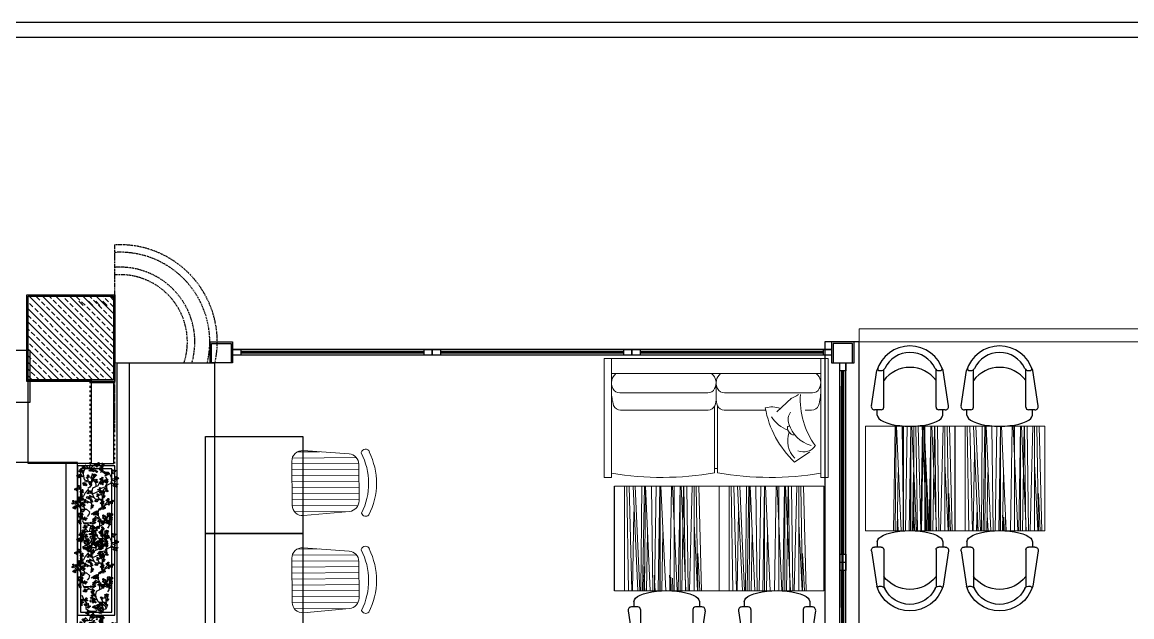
# Model space of a CAD drawing. Header units: millimetres. Extents: x 6517 to 10548, y -1828 to 1073.
# Drawn here: x 8269 to 9012, y 675 to 1073 of the extents above; entities that cross this region are included whole.
import ezdxf

# ---------------------------------------------------------------- set-up
doc = ezdxf.new("R2010")
doc.units = ezdxf.units.MM
doc.linetypes.add('ACAD_ISO03W100', pattern=[30, 12, -18])
doc.linetypes.add('BORDER', pattern=[1.75, 0.5, -0.25, 0.5, -0.25, 0, -0.25])
doc.layers.add('AHŞAP İNCE', color=7, linetype='Continuous', lineweight=9, true_color=0x433223)
for name, color, linetype in [('bougainvil', 7, 'Continuous'), ('Fitout_Tip_kesit$0$A_elev 5', 46, 'Continuous'), ('GOR020', 140, 'Continuous'), ('Kıtc-014 Elk Tes İşaretler', 1, 'Continuous'), ('Kıtc-025 Antet', 7, 'Continuous'), ('S-HOLE', 136, 'Continuous')]:
    doc.layers.add(name, color=color, linetype=linetype)
for name, color, linetype, lineweight in [('kolon', 211, 'Continuous', 35), ('TEFRIS', 9, 'Continuous', 0), ('TEFRIŞ', 34, 'Continuous', 20)]:
    doc.layers.add(name, color=color, linetype=linetype, lineweight=lineweight)

# ---------------------------------------------------------------- blocks, each defined once
blk = doc.blocks.new('Entity4274')
at = {"layer": 'kolon', "color": 251, "linetype": 'Continuous', "lineweight": -3}
blk.add_lwpolyline([(98.3465, 10.0026), (98.375, 10.0311)], dxfattribs=at)
blk = doc.blocks.new('Entity4275')
at = {"layer": 'kolon', "color": 251, "linetype": 'Continuous', "lineweight": -3}
blk.add_lwpolyline([(98.3465, 10.0514), (98.375, 10.0799)], dxfattribs=at)
blk = doc.blocks.new('Entity4276')
at = {"layer": 'kolon', "color": 251, "linetype": 'Continuous', "lineweight": -3}
blk.add_lwpolyline([(98.3465, 10.1001), (98.375, 10.1286)], dxfattribs=at)
blk = doc.blocks.new('Entity4277')
at = {"layer": 'kolon', "color": 251, "linetype": 'Continuous', "lineweight": -3}
blk.add_lwpolyline([(98.3465, 10.1651), (98.375, 10.1936)], dxfattribs=at)
blk = doc.blocks.new('Entity4287')
at = {"layer": 'kolon', "color": 251, "linetype": 'Continuous', "lineweight": -3}
blk.add_lwpolyline([(98.4001, 9.975), (98.4001, 9.9499)], dxfattribs=at)
blk = doc.blocks.new('begonvil')
at = {"layer": 'bougainvil', "color": 106}
blk.add_line((14904.5, 22014.6), (14905.3, 22030.4), dxfattribs=at)
at = {"layer": 'bougainvil', "color": 232}
for points in [[(14842.5, 22058.9), (14842.1, 22065.2)], [(14848.2, 22059.2), (14852.6, 22062.5)], [(14821.2, 22045.7), (14831.2, 22046.4)], [(14837.9, 22049.1), (14835.8, 22053.4)], [(14886.2, 22045.4), (14886.5, 22040.1)], [(14907.4, 22053), (14895.4, 22052.2)], [(14903.7, 22046.2), (14895.7, 22043.1)], [(14905.8, 22046.1), (14908.4, 22041.1)], [(14931.8, 22046.8), (14921.8, 22046.2)], [(14862.7, 22031), (14859, 22040)], [(14864, 22030), (14859.6, 22026.7)], [(14873.8, 22044.4), (14863.8, 22043.7)], [(14870.7, 22038.8), (14864.1, 22036.2)], [(14872.5, 22038.7), (14874.6, 22034.5)], [(14884.9, 22043.7), (14881.3, 22042.1)], [(14892, 22027.8), (14891.3, 22036.7)], [(14895.2, 22036.1), (14891.5, 22033.4)], [(14921, 22031.5), (14917.3, 22028.7)], [(14928.7, 22041.2), (14922.1, 22038.6)], [(14925, 22032.4), (14925.4, 22026)], [(14939.8, 22040.7), (14933.6, 22035.2)], [(14940.6, 22043.3), (14936.8, 22034)], [(14950.2, 22039.7), (14955.1, 22037.7)], [(14951.2, 22037.8), (14951, 22033.9)], [(14825.2, 22025.5), (14820.2, 22021.2)], [(14825.2, 22024.2), (14823.8, 22019.1)], [(14832.9, 22017.4), (14828.6, 22016)], [(14843.3, 22024.1), (14836.2, 22023.8)], [(14845, 22023.4), (14845.6, 22018.7)], [(14857.8, 22013.7), (14854.1, 22010.4)], [(14870.8, 22015.4), (14867, 22010.3)], [(14869, 22012.3), (14871.7, 22008.7)], [(14876.1, 22026.9), (14871.4, 22026.5)], [(14884.5, 22017.4), (14877.9, 22014.8)], [(14886.3, 22017.3), (14888.4, 22013.1)], [(14899.6, 22013.9), (14892.4, 22012.5)], [(14931.9, 22020.2), (14936.8, 22018.2)], [(14932.9, 22018.3), (14932.7, 22014.4)], [(14854, 22009.8), (14850.4, 22008.2)], [(14855.3, 22011.5), (14855.6, 22006.2)], [(14877.9, 22007.2), (14873.5, 22003.9)], [(14881.6, 22007.9), (14881.9, 22002.6)], [(14904.3, 22010), (14894.2, 22009.4)]]:
    blk.add_lwpolyline(points, dxfattribs=at)
at = {"layer": 'bougainvil', "color": 106}
for points in [[(14843, 22057.4), (14846.9, 22064.3)], [(14861.7, 22042.4), (14856.7, 22047.4), (14852.1, 22049.9), (14849, 22057.8), (14844.3, 22059.1), (14840.8, 22058.8), (14834.7, 22056.1), (14832.9, 22054.5), (14832.5, 22046.8), (14828.7, 22042.3), (14824.7, 22043.7), (14821.9, 22046.2)], [(14826.5, 22045.5), (14832.8, 22042.8)], [(14842.1, 22045.4), (14847.1, 22040.5), (14851.7, 22037.9), (14854.8, 22030.1), (14859.5, 22028.7), (14863, 22029.1), (14869.1, 22031.7), (14870.9, 22033.4), (14871.3, 22041), (14875.1, 22045.5), (14879.1, 22044.1), (14881.9, 22041.6)], [(14848.3, 22040.3), (14844.6, 22049.3)], [(14850.1, 22050.5), (14858.3, 22050.7)], [(14854.4, 22046), (14858, 22036.9)], [(14868.5, 22044.7), (14862.2, 22047.3)], [(14874.3, 22052.5), (14879.3, 22047.5), (14883.9, 22044.9), (14887, 22037.1), (14891.7, 22035.7), (14895.2, 22036.1), (14901.2, 22038.7), (14903.1, 22040.4), (14903.5, 22048), (14907.2, 22052.6), (14911.3, 22051.2), (14914.1, 22048.7)], [(14880.4, 22047.3), (14876.8, 22056.3)], [(14901.1, 22053.3), (14893.5, 22056.5)], [(14900.1, 22047.9), (14905.1, 22042.9), (14909.7, 22040.3), (14912.8, 22032.5), (14917.5, 22031.1), (14921, 22031.5), (14927, 22034.1), (14928.9, 22035.8), (14929.3, 22043.4), (14933.1, 22047.9), (14937.1, 22046.5), (14939.9, 22044)], [(14907.7, 22042.5), (14903.3, 22053.3)], [(14917.4, 22011.4), (14924.1, 22013.8), (14928.4, 22016.8), (14936.8, 22016.2), (14940, 22019.9), (14941.2, 22023.2), (14941.4, 22029.8), (14940.7, 22032.1), (14934, 22035.8), (14931.6, 22041.1), (14934.6, 22044.2), (14938, 22045.7)], [(14926.5, 22047.1), (14920.2, 22049.8)], [(14825.1, 22027.1), (14817.3, 22029.6)], [(14818.4, 22039.7), (14821.6, 22033.3), (14825.1, 22029.4), (14825.5, 22021), (14829.5, 22018.2), (14832.9, 22017.4), (14839.5, 22017.9), (14841.8, 22018.9), (14844.6, 22026), (14849.6, 22029), (14853, 22026.4), (14854.9, 22023.1)], [(14848.1, 22028.4), (14838.4, 22031)], [(14852.5, 22035.7), (14844.3, 22035.5)], [(14869.1, 22031.8), (14865.3, 22024.9)], [(14884.7, 22042.8), (14876.4, 22042.6)], [(14892.5, 22026), (14888.3, 22034.5)], [(14899.5, 22037.6), (14896.2, 22031.9)], [(14910.5, 22038.1), (14902.3, 22038)], [(14925.3, 22032.9), (14922.1, 22027.2)], [(14937, 22035.5), (14936.4, 22027)], [(14938, 22037.3), (14943.7, 22037.5)], [(14837.4, 22017.4), (14832.5, 22013)], [(14837.5, 22016.1), (14836.1, 22010.9)], [(14855.9, 22024.1), (14861, 22019.1), (14865.6, 22016.5), (14868.7, 22008.7), (14873.4, 22007.3), (14876.9, 22007.7), (14882.9, 22010.3), (14884.7, 22012), (14885.1, 22019.6), (14888.9, 22024.1), (14893, 22022.8), (14895.8, 22020.3)], [(14856.1, 22015), (14859.5, 22013.6), (14864.2, 22013.4), (14872.1, 22017.1), (14872.8, 22020.6), (14876.1, 22026.3), (14877.3, 22027.4)], [(14866.4, 22014.3), (14858.1, 22014.2)], [(14880.1, 22005.1), (14875.8, 22015.9)], [(14877.3, 22027.4), (14885.5, 22025.8)], [(14896.2, 22016.4), (14901.9, 22013.2), (14905.5, 22014.8), (14906.3, 22019.4), (14908.9, 22024), (14910.8, 22026.9), (14914.4, 22028.4), (14918.5, 22027), (14921.4, 22026.3)], [(14909, 22021.8), (14910.5, 22015.8)], [(14931.8, 22016.9), (14923.6, 22016.7)], [(14881.2, 22009.2), (14877.9, 22003.4)], [(14932.8, 22010.9), (14923, 22011.4)]]:
    blk.add_lwpolyline(points, dxfattribs=at)
at = {"layer": 'bougainvil', "color": 222}
for points in [[(14838.8, 22049.7), (14846.7, 22052.8)], [(14829, 22032.7), (14825.1, 22032.4)], [(14830.8, 22033.9), (14829.3, 22028.7)], [(14843.2, 22030.3), (14838.1, 22034.9)], [(14867.8, 22029.3), (14868.1, 22024)], [(14899.9, 22036.4), (14900.3, 22031.1)], [(14930.5, 22041.1), (14932.6, 22036.9)], [(14941.2, 22023.2), (14942.1, 22018.7)], [(14944.2, 22027.5), (14948.7, 22021.1)], [(14945.7, 22027.4), (14951.7, 22025)]]:
    blk.add_lwpolyline(points, dxfattribs=at)
at = {"layer": 'bougainvil', "color": 7}
blk.add_lwpolyline([(14899, 22010.3), (14892.7, 22013)], dxfattribs=at)
at = {"layer": 'bougainvil', "color": 232}
for centre, radius in [((14830.3, 22060.9), 0.986), ((14831.3, 22064.7), 0.986), ((14833.8, 22061.9), 1.36), ((14840.6, 22064.7), 0.986), ((14843.8, 22064.7), 0.986), ((14851.2, 22063.6), 1.36), ((14819.9, 22046.3), 0.997), ((14821.6, 22047.8), 0.636), ((14822.6, 22047), 1.07), ((14825.9, 22045), 1.01), ((14832.4, 22048.6), 1.03), ((14833.3, 22051.1), 0.899), ((14834.2, 22049.3), 0.623), ((14836.3, 22051.1), 0.986), ((14847.8, 22044.2), 1.51), ((14850.2, 22045.3), 0.394), ((14856.6, 22049.2), 0.822), ((14859.5, 22050), 1.14), ((14860.2, 22051.4), 0.986), ((14860.1, 22045), 0.748), ((14860.5, 22046.7), 0.882), ((14862.6, 22043.6), 1.51), ((14867.2, 22046.8), 0.636), ((14869.1, 22045.2), 1.01), ((14871.9, 22052.4), 0.986), ((14873.6, 22050.1), 0.986), ((14875, 22059.1), 1.28), ((14874.7, 22052), 0.986), ((14875.9, 22055.8), 0.748), ((14876.9, 22053.6), 1.08), ((14878, 22056.6), 1.23), ((14879.8, 22052.7), 0.898), ((14884.3, 22046), 1.14), ((14893.9, 22052), 1.81), ((14894.1, 22053.8), 1.08), ((14894.6, 22056.2), 1.27), ((14894.2, 22050.2), 0.568), ((14895.6, 22043.9), 1), ((14896.5, 22054.7), 1.4), ((14896.7, 22050.4), 0.748), ((14897, 22045.9), 1.08), ((14899, 22048.4), 0.986), ((14899.5, 22055.8), 0.763), ((14900.7, 22046.1), 0.986), ((14901.8, 22053.9), 1.21), ((14902.1, 22055.2), 1.28), ((14901.8, 22048.1), 0.986), ((14903, 22051.8), 0.748), ((14904.1, 22049.7), 1.08), ((14906.9, 22048.8), 0.898), ((14906.9, 22050.5), 0.763), ((14908.9, 22052.3), 1.2), ((14918.5, 22049.2), 0.882), ((14918.2, 22044.9), 0.394), ((14919.8, 22048.1), 0.974), ((14920.6, 22046.1), 1.51), ((14922.9, 22044.7), 0.623), ((14925.2, 22049.2), 0.636), ((14927.1, 22047.6), 1.01), ((14930.4, 22045.6), 1.07), ((14931.3, 22044.8), 0.636), ((14933.1, 22046.3), 0.997), ((14818.8, 22040.9), 1.03), ((14825.8, 22034), 0.822), ((14826.7, 22041.8), 0.882), ((14827.1, 22043.5), 0.748), ((14834.2, 22030.9), 0.473), ((14839.4, 22028.8), 0.748), ((14843.1, 22036.2), 1.14), ((14842.6, 22032.8), 0.636), ((14843.9, 22030.6), 1.01), ((14845.2, 22033.9), 0.822), ((14846.4, 22028), 1.28), ((14846, 22037.1), 0.822), ((14848.6, 22042.2), 0.974), ((14849, 22027.5), 1.2), ((14855.1, 22040.7), 0.748), ((14857.4, 22040), 0.899), ((14859.3, 22027.8), 0.986), ((14859.3, 22041.3), 0.822), ((14860.2, 22042.9), 0.822), ((14860.3, 22042.5), 0.394), ((14861.6, 22041), 0.822), ((14864, 22036.8), 0.836), ((14864.9, 22042.3), 0.623), ((14865.2, 22038.5), 0.899), ((14866.9, 22036.2), 0.514), ((14872.4, 22027.7), 0.822), ((14873.7, 22033.9), 1.01), ((14874.3, 22035.9), 0.705), ((14877.3, 22041), 0.822), ((14884.8, 22041), 0.822), ((14886.2, 22039), 1.14), ((14889.2, 22035.8), 0.822), ((14890.4, 22033.4), 0.822), ((14891.3, 22034.2), 0.822), ((14892.7, 22032.4), 1.14), ((14892.4, 22035.9), 0.822), ((14893.6, 22033.5), 0.822), ((14899.1, 22043.1), 0.617), ((14901.1, 22038.7), 1.14), ((14903.2, 22036.4), 0.822), ((14904, 22039.5), 0.822), ((14905.8, 22041), 1.01), ((14908, 22042.8), 0.846), ((14917.1, 22029.6), 0.822), ((14917.9, 22028.8), 1.36), ((14932.7, 22033.9), 0.748), ((14933.4, 22033), 1.06), ((14934.4, 22029.3), 1.08), ((14935.2, 22033.9), 1.17), ((14937.8, 22033.7), 1.81), ((14937.9, 22030), 0.617), ((14939.5, 22041.6), 1.21), ((14940.5, 22035.5), 0.748), ((14942.1, 22039.6), 1.21), ((14942, 22037.8), 0.846), ((14943.8, 22036.2), 1.21), ((14944.2, 22038), 1.06), ((14948.8, 22038.3), 1.14), ((14949.5, 22034.8), 0.822), ((14953.5, 22036.6), 0.822), ((14956, 22037), 1.14), ((14822.6, 22020), 0.822), ((14823.2, 22017.6), 1.14), ((14825.1, 22019.2), 0.822), ((14826.8, 22014.2), 0.822), ((14828.6, 22016.9), 0.822), ((14829.3, 22014.7), 1.14), ((14836.1, 22024.6), 1), ((14838, 22025.6), 0.899), ((14839.2, 22022.7), 0.617), ((14847.1, 22017.6), 1.21), ((14846.8, 22025.7), 0.636), ((14847.9, 22020), 0.846), ((14849, 22018), 1.06), ((14849.6, 22020.6), 1.21), ((14853.5, 22012.1), 1.14), ((14856.9, 22014.9), 1.14), ((14858.3, 22024), 0.986), ((14859.9, 22015.7), 0.822), ((14861, 22025.6), 1.36), ((14861.6, 22022.9), 0.986), ((14863.5, 22012.5), 0.822), ((14870.9, 22013.8), 0.986), ((14871.6, 22017.9), 1.14), ((14874.5, 22017.8), 1.28), ((14876.5, 22012.3), 1.08), ((14879.3, 22011.4), 0.898), ((14880.8, 22014.8), 0.514), ((14887.5, 22012.6), 1.01), ((14888.1, 22014.5), 0.705), ((14890.9, 22012.4), 0.882), ((14892.4, 22013.5), 0.822), ((14897.2, 22011.8), 0.822), ((14898.1, 22011.2), 1.21), ((14898, 22016.6), 0.822), ((14898.6, 22018.8), 0.822), ((14899.1, 22016.3), 1.36), ((14900.4, 22017.4), 0.822), ((14909.1, 22016.3), 0.986), ((14911.3, 22018.2), 0.822), ((14911.5, 22014.6), 0.986), ((14912.3, 22017.3), 0.986), ((14913.2, 22025.7), 0.822), ((14915.2, 22027.2), 0.986), ((14918.5, 22026.1), 0.986), ((14922.4, 22017.4), 1.14), ((14924.2, 22012.5), 1.03), ((14927.7, 22012.5), 0.748), ((14930.5, 22018.8), 1.14), ((14931.2, 22015.2), 0.822), ((14934.2, 22021.9), 0.822), ((14935.6, 22019.9), 1.14), ((14935.6, 22027.1), 1), ((14850.5, 22010), 0.822), ((14853.9, 22007.1), 0.822), ((14855.3, 22005.1), 1.14), ((14856.6, 22007.2), 0.822), ((14867.3, 22009.8), 0.822), ((14869.1, 22009.4), 1.36), ((14871.5, 22011.1), 0.986), ((14873.1, 22008.8), 0.986), ((14874.2, 22010.7), 0.986), ((14890.6, 22010.7), 0.748), ((14890.7, 22008.2), 0.394), ((14895.3, 22007.9), 0.623), ((14902, 22008.7), 1.28), ((14903.1, 22007.8), 0.763), ((14905.2, 22009.6), 1.2), ((14926, 22010.7), 0.899)]:
    blk.add_circle(centre, radius, dxfattribs=at)
at = {"layer": 'bougainvil', "color": 222}
for centre, radius in [((14842.2, 22067.2), 1.36), ((14850.6, 22066.3), 0.986), ((14852.9, 22061.4), 0.986), ((14853.9, 22065.2), 0.986), ((14840.4, 22045.1), 0.986), ((14843.1, 22044.8), 0.986), ((14843.4, 22051.8), 1.28), ((14843.3, 22052), 0.74), ((14844.3, 22048.5), 0.748), ((14845.4, 22046.4), 1.08), ((14845.4, 22050), 1.08), ((14845.8, 22045.5), 0.748), ((14846.4, 22049.3), 1.23), ((14847.6, 22051.1), 1.2), ((14847.5, 22045.5), 0.748), ((14875.1, 22043.9), 0.997), ((14878.2, 22044.1), 0.822), ((14918.1, 22047.4), 0.748), ((14820.5, 22038.1), 1.07), ((14820.7, 22041), 0.623), ((14823.6, 22038), 0.748), ((14828.1, 22030.2), 0.822), ((14828.7, 22027.8), 1.14), ((14829.2, 22035), 1.14), ((14830.9, 22037.3), 1.07), ((14835.1, 22033.8), 0.898), ((14836.1, 22035.6), 1.06), ((14837.3, 22031.3), 1.81), ((14837.2, 22033.9), 1.17), ((14842, 22042.8), 0.986), ((14872.4, 22043.1), 1.07), ((14873.4, 22042.3), 0.636), ((14874.5, 22028.2), 0.822), ((14875.3, 22043.3), 1.14), ((14880.3, 22029), 1.14), ((14881.4, 22043.9), 0.822), ((14882.7, 22027.9), 0.822), ((14890.4, 22031.1), 0.822), ((14893, 22030.1), 1.14), ((14893.2, 22030.2), 0.822), ((14898.8, 22031.5), 0.822), ((14900.2, 22029.4), 1.14), ((14901.5, 22031.5), 0.822), ((14901.8, 22031.2), 0.822), ((14903, 22028.8), 0.822), ((14905, 22031.3), 0.822), ((14906.2, 22028.9), 0.822), ((14911.6, 22028.8), 1.14), ((14921.9, 22039.2), 0.836), ((14923.2, 22040.9), 0.899), ((14924.4, 22027.6), 1.18), ((14924, 22040.6), 0.617), ((14925.8, 22028.4), 1.08), ((14928.2, 22027.6), 1.18), ((14928.7, 22030.6), 0.986), ((14931.8, 22037.3), 1.28), ((14932.1, 22037.9), 1.21), ((14933.2, 22039.5), 1.28), ((14933, 22040.4), 0.997), ((14932.8, 22040.3), 0.846), ((14934.5, 22040.2), 0.763), ((14936.8, 22040.4), 0.763), ((14829.1, 22012.4), 0.822), ((14834.7, 22012.3), 0.986), ((14867.9, 22022.1), 1.36), ((14867.9, 22024.6), 1.18), ((14869.4, 22024.6), 0.986), ((14870.7, 22026.6), 0.986), ((14875.4, 22021.5), 0.822), ((14875.4, 22014.5), 0.748), ((14877.5, 22015.3), 1.23), ((14879, 22016.6), 1), ((14879, 22017.1), 0.899), ((14905.6, 22025.5), 1.14), ((14909.2, 22027.1), 0.822), ((14921.7, 22024.8), 0.986), ((14922.8, 22026.8), 0.986), ((14926.4, 22024.6), 1.63), ((14929.1, 22027), 0.568), ((14941.2, 22018.8), 0.822), ((14943.5, 22019.3), 1.14), ((14943.7, 22016.7), 0.822), ((14945.7, 22018.8), 0.822), ((14948, 22026.9), 0.822), ((14949.4, 22024.8), 1.14), ((14950.4, 22023.7), 0.986), ((14835.5, 22009.4), 1.36), ((14837.7, 22011.2), 0.986), ((14872.2, 22001.2), 0.986), ((14873.2, 22005), 0.986), ((14874.9, 22002.8), 1.36), ((14875.5, 22000.1), 0.986), ((14880.5, 22003.1), 0.822), ((14881.9, 22001), 1.14), ((14883.1, 22003.1), 0.822)]:
    blk.add_circle(centre, radius, dxfattribs=at)
at = {"layer": 'bougainvil', "color": 7}
for centre, radius in [((14833.5, 22051.5), 0.986), ((14834.6, 22053.5), 0.986), ((14834.7, 22050.9), 0.846), ((14835.4, 22053.3), 1.21), ((14861.8, 22045.7), 0.974), ((14905.1, 22052.6), 1.23), ((14905.7, 22051.4), 1.28), ((14827.8, 22043.4), 0.636), ((14859, 22012.6), 0.822), ((14860.1, 22012.7), 0.822), ((14892.2, 22011.3), 0.974), ((14893.9, 22011.7), 0.822), ((14897.7, 22012.4), 0.636), ((14872.3, 22008.8), 0.986), ((14893, 22009.3), 1.51)]:
    blk.add_circle(centre, radius, dxfattribs=at)
at = {"layer": 'bougainvil', "color": 106}
for centre in [(14924.5, 22015.1), (14925.3, 22018.3)]:
    blk.add_circle(centre, 0.822, dxfattribs=at)
blk = doc.blocks.new('*X25')
at = {"color": 0}
for p, q in [((-24, -24.4), (-24, 18.42)), ((-20, -24.73), (-20, 20.05)), ((-16, -24.73), (-16, 20.06)), ((-12, -24.73), (-12, 20.06)), ((-8, -24.73), (-8, 20.06)), ((-4, -24.73), (-4, 20.06)), ((0, -24.73), (0, 20.06)), ((4, -24.73), (4, 20.06)), ((8, -24.72), (8, 19.4)), ((12, -23.17), (12, 13.54)), ((-28, -21.14), (-28, -6.05))]:
    blk.add_line(p, q, dxfattribs=at)
blk = doc.blocks.new('S2')
at = {"layer": 'TEFRIŞ'}
for p, q in [((-12.35, 44.79), (12.16, 44.79)), ((-19.33, 38.34), (-21.72, 7.54)), ((21.71, 7.58), (19.14, 38.38)), ((-14.74, 0), (14.74, 0))]:
    blk.add_line(p, q, dxfattribs=at)
for centre, radius, start, end in [((-19.44, 49.33), 3.04, 113.11379, 252.94688), ((0.09, 10.21), 46.39, 62.35668, 116.53896), ((0.19, 7.04), 44.27, 62.82318, 117.17682), ((-12.35, 37.79), 7, 90, 175.55703), ((12.16, 37.79), 7, 4.78321, 90), ((19.52, 49.24), 2.95, 287.59792, 44.6483), ((-14.74, 7), 7, 175.55703, 270), ((14.74, 7), 7, 270, 4.78321)]:
    blk.add_arc(centre, radius, start, end, dxfattribs=at)
blk.add_blockref('*X25', (7.15, 24.73), dxfattribs=at)
blk = doc.blocks.new('dh')
at = {"color": 251}
for p, q in [((687468.08, -112978.01), (687468.08, -112981.58)), ((687511.83, -112978.01), (687511.83, -112981.58)), ((687541.91, -112978.01), (687541.91, -112981.58)), ((687585.66, -112978.01), (687585.66, -112981.58)), ((687464.12, -112984.17), (687467.85, -113007.83)), ((687470.71, -112981.58), (687466.33, -112981.58)), ((687472.46, -112983.33), (687472.46, -113008.49)), ((687507.46, -112983.33), (687507.46, -113008.49)), ((687513.58, -112981.58), (687509.21, -112981.58)), ((687515.8, -112984.17), (687512.07, -113007.83)), ((687537.95, -112984.17), (687541.68, -113007.83)), ((687544.54, -112981.58), (687540.16, -112981.58)), ((687546.29, -112983.33), (687546.29, -113008.49)), ((687581.29, -112983.33), (687581.29, -113008.49)), ((687587.41, -112981.58), (687583.04, -112981.58)), ((687469.6, -113007.83), (687470.71, -113007.83)), ((687509.21, -113007.83), (687510.32, -113007.83)), ((687543.43, -113007.83), (687544.54, -113007.83)), ((687583.04, -113007.83), (687584.15, -113007.83))]:
    blk.add_line(p, q, dxfattribs=at)
blk.add_line((687589.63, -112984.17), (687585.9, -113007.83))
for points in [[(687468.08, -112978.01), (687468.35, -112976.86), (687469.15, -112975.73), (687470.47, -112974.66), (687472.26, -112973.68), (687474.49, -112972.8), (687477.1, -112972.05), (687480.03, -112971.44), (687483.2, -112971), (687486.54, -112970.73), (687489.96, -112970.64), (687493.38, -112970.73), (687496.72, -112971), (687499.89, -112971.44), (687502.82, -112972.05), (687505.43, -112972.8), (687507.66, -112973.68), (687509.45, -112974.66), (687510.76, -112975.73), (687511.56, -112976.86), (687511.83, -112978.01)], [(687541.91, -112978.01), (687542.18, -112976.86), (687542.98, -112975.73), (687544.3, -112974.66), (687546.09, -112973.68), (687548.32, -112972.8), (687550.93, -112972.05), (687553.86, -112971.44), (687557.03, -112971), (687560.37, -112970.73), (687563.79, -112970.64), (687567.21, -112970.73), (687570.55, -112971), (687573.72, -112971.44), (687576.65, -112972.05), (687579.26, -112972.8), (687581.49, -112973.68), (687583.28, -112974.66), (687584.59, -112975.73), (687585.39, -112976.86), (687585.66, -112978.01)]]:
    blk.add_lwpolyline(points, dxfattribs=at)
for centre, radius, start, end in [((687466.33, -112983.82), 2.24, 90, 188.95887), ((687470.71, -112983.33), 1.75, 0, 90), ((687509.21, -112983.33), 1.75, 90, 180), ((687513.58, -112983.82), 2.24, 351.04113, 90), ((687540.16, -112983.82), 2.24, 90, 188.95887), ((687544.54, -112983.33), 1.75, 0, 90), ((687583.04, -112983.33), 1.75, 90, 180), ((687489.96, -113001.26), 23.07, 196.53027, 343.46973), ((687469.6, -113009.08), 1.25, 90, 201.00184), ((687470.71, -113010.48), 2.65, 25.57811, 90), ((687489.96, -112988.14), 21.88, 216.8699, 323.1301), ((687509.21, -113010.48), 2.65, 90, 154.42189), ((687510.32, -113009.08), 1.25, 338.99816, 90), ((687563.79, -113001.26), 23.07, 196.53027, 343.46973), ((687543.43, -113009.08), 1.25, 90, 201.00184), ((687544.54, -113010.48), 2.65, 25.57811, 90), ((687563.79, -112988.14), 21.88, 216.8699, 323.1301), ((687583.04, -113010.48), 2.65, 90, 154.42189), ((687584.15, -113009.08), 1.25, 338.99816, 90), ((687489.96, -113001.26), 18.69, 205.57811, 334.42189), ((687563.79, -113001.26), 18.69, 205.57811, 334.42189)]:
    blk.add_arc(centre, radius, start, end, dxfattribs=at)
blk.add_arc((687587.41, -112983.82), 2.24, 351.04113, 90)
at = {"layer": 'AHŞAP İNCE'}
for p, q in [((687461.83, -112970.68), (687461.83, -112900.68)), ((687464.32, -112970.68), (687463.19, -112900.68)), ((687466.66, -112970.68), (687464.88, -112900.68)), ((687470.6, -112970.68), (687467.43, -112900.68)), ((687472.1, -112970.68), (687468.93, -112900.68)), ((687472.68, -112970.68), (687473.28, -112900.68)), ((687473.86, -112970.68), (687475.03, -112900.68)), ((687475.09, -112970.68), (687475.69, -112900.68)), ((687479, -112970.68), (687475.83, -112900.68)), ((687480.6, -112970.68), (687479.7, -112900.68)), ((687481.82, -112970.68), (687482.94, -112900.68)), ((687484.29, -112970.68), (687485.42, -112900.68)), ((687485.49, -112970.68), (687485.49, -112900.68)), ((687489.28, -112970.68), (687486.11, -112900.68)), ((687492.09, -112970.68), (687493.22, -112900.68)), ((687497.08, -112970.68), (687493.91, -112900.68)), ((687494.89, -112970.68), (687494.89, -112900.68)), ((687497.74, -112970.68), (687498.87, -112900.68)), ((687498.94, -112970.68), (687498.94, -112900.68)), ((687502.73, -112970.68), (687499.56, -112900.68)), ((687500.15, -112970.68), (687501.28, -112900.68)), ((687502.44, -112970.68), (687501.54, -112900.68)), ((687504.32, -112970.68), (687503.42, -112900.68)), ((687505.26, -112970.68), (687507.05, -112900.68)), ((687508.33, -112970.68), (687508.33, -112900.68)), ((687510.83, -112970.68), (687509.69, -112900.68)), ((687513.17, -112970.68), (687511.39, -112900.68)), ((687531.83, -112970.68), (687531.83, -112900.68)), ((687534.32, -112970.68), (687533.19, -112900.68)), ((687536.66, -112970.68), (687534.88, -112900.68)), ((687540.6, -112970.68), (687537.43, -112900.68)), ((687542.1, -112970.68), (687538.93, -112900.68)), ((687542.68, -112970.68), (687543.28, -112900.68)), ((687543.86, -112970.68), (687545.03, -112900.68)), ((687545.09, -112970.68), (687545.69, -112900.68)), ((687549, -112970.68), (687545.83, -112900.68)), ((687550.6, -112970.68), (687549.7, -112900.68)), ((687551.82, -112970.68), (687552.94, -112900.68)), ((687554.29, -112970.68), (687555.42, -112900.68)), ((687555.49, -112970.68), (687555.49, -112900.68)), ((687559.28, -112970.68), (687556.11, -112900.68)), ((687562.09, -112970.68), (687563.22, -112900.68)), ((687567.08, -112970.68), (687563.91, -112900.68)), ((687564.89, -112970.68), (687564.89, -112900.68)), ((687567.74, -112970.68), (687568.87, -112900.68)), ((687568.94, -112970.68), (687568.94, -112900.68)), ((687572.73, -112970.68), (687569.56, -112900.68)), ((687570.15, -112970.68), (687571.28, -112900.68)), ((687572.44, -112970.68), (687571.54, -112900.68)), ((687574.32, -112970.68), (687573.42, -112900.68)), ((687575.26, -112970.68), (687577.05, -112900.68)), ((687578.33, -112970.68), (687578.33, -112900.68)), ((687580.83, -112970.68), (687579.69, -112900.68)), ((687583.17, -112970.68), (687581.39, -112900.68)), ((687467.12, -112970.68), (687468.03, -112918.01)), ((687485.31, -112970.68), (687485.31, -112915.31)), ((687537.12, -112970.68), (687538.03, -112918.01)), ((687555.31, -112970.68), (687555.31, -112915.31)), ((687510.53, -112970.68), (687508.33, -112925.74)), ((687580.53, -112970.68), (687578.33, -112925.74)), ((687476.43, -112970.68), (687477.1, -112931.71)), ((687486.7, -112970.68), (687487.38, -112931.71)), ((687546.43, -112970.68), (687547.1, -112931.71)), ((687556.7, -112970.68), (687557.38, -112931.71)), ((687512.1, -112970.68), (687510.89, -112945.81)), ((687582.1, -112970.68), (687580.89, -112945.81)), ((687474.57, -112970.68), (687474.85, -112954.48)), ((687475.26, -112970.68), (687474.75, -112960.21)), ((687482.17, -112970.68), (687481.66, -112960.21)), ((687492.44, -112970.68), (687491.93, -112960.21)), ((687493, -112970.68), (687492.75, -112961.69)), ((687494.04, -112970.68), (687493.92, -112962.41))]:
    blk.add_line(p, q, dxfattribs=at)
at = {"layer": 'S-HOLE', "color": 45}
blk.add_line((687455.06, -112970.68), (687455.06, -112900.68), dxfattribs=at)
at = {"layer": 'TEFRIS', "color": 251}
for p, q in [((687598.04, -112815.37), (687448.04, -112815.37)), ((687448.04, -112815.37), (687448.04, -112894.87)), ((687453.04, -112815.37), (687453.04, -112825.37)), ((687593.04, -112815.37), (687593.04, -112825.37)), ((687598.04, -112815.37), (687598.04, -112894.87)), ((687593.04, -112825.37), (687453.04, -112825.37)), ((687453.04, -112825.37), (687453.04, -112894.87)), ((687593.04, -112825.37), (687593.04, -112876.5)), ((687523.04, -112841.71), (687523.04, -112831.1)), ((687458.54, -112838.35), (687517.53, -112838.35)), ((687587.53, -112838.35), (687528.54, -112838.35)), ((687563.73, -112851.06), (687573.56, -112841.76)), ((687459.15, -112849.87), (687517.65, -112849.87)), ((687522.04, -112847.28), (687522.04, -112891.87)), ((687524.04, -112847.28), (687524.04, -112891.87)), ((687556.22, -112849.87), (687528.42, -112849.87)), ((687586.93, -112849.87), (687582.69, -112849.87)), ((687575.54, -112884.67), (687585.69, -112877.86)), ((687593.04, -112876.5), (687593.04, -112894.87)), ((687522.04, -112888.87), (687524.04, -112888.87)), ((687453.04, -112894.87), (687448.04, -112894.87)), ((687593.04, -112894.87), (687598.04, -112894.87))]:
    blk.add_line(p, q, dxfattribs=at)
for points in [[(687571.86, -112864.54, -0.050626), (687571.12, -112863.35, -0.064466), (687570.76, -112862.3, -0.103979), (687570.77, -112861.27, -0.175914), (687571.1, -112860.75, -0.175914), (687571.69, -112860.56, -0.068381), (687572.36, -112860.68, -0.064466)], [(687575.48, -112866.1, -0.053245), (687575.34, -112866.23, -0.175914), (687574.75, -112866.42, -0.103979), (687573.76, -112866.17, -0.064466), (687572.83, -112865.56, -0.050626), (687571.86, -112864.54, -0.050626)]]:
    blk.add_lwpolyline(points, format="xyb", dxfattribs=at)
for centre, radius, start, end in [((687461.09, -112831.63), 8.05, 128.89706, 208.58885), ((687514.98, -112831.63), 8.05, 331.41115, 51.10294), ((687531.09, -112831.63), 8.05, 128.89706, 208.58885), ((687584.98, -112831.63), 8.05, 331.41115, 51.10294), ((687483.32, -112837.42), 30.29, 179.87316, 197.79434), ((687458.54, -112833.35), 5, 205.32353, 270), ((687517.53, -112833.35), 5, 270, 334.67647), ((687528.54, -112833.35), 5, 205.32353, 270), ((687587.53, -112833.35), 5, 270, 334.67647), ((687562.75, -112837.42), 30.29, 342.20566, 0.12684), ((687505.86, -112841.62), 17.18, 341.74355, 359.729), ((687540.22, -112841.62), 17.18, 180.271, 198.25645), ((687563.03, -112816.03), 27.9, 290.06325, 303.05891), ((687632.77, -112842.41), 53.46, 176.70496, 215.90238), ((687459.15, -112844.87), 5, 201.15442, 270), ((687517.65, -112844.87), 5, 270, 334.70875), ((687528.42, -112844.87), 5, 205.29125, 270), ((687560.31, -112863.93), 16.24, 69.31171, 105.68655), ((687620.56, -112836.92), 65.63, 189.97187, 226.68989), ((687579.34, -112856.12), 8.11, 142.62101, 201.15008), ((687586.93, -112844.87), 5, 270, 338.84558), ((687579.93, -112841.2), 23.82, 213.30534, 248.2808), ((687592.53, -112852.66), 21.71, 197.10509, 254.01361), ((687587.89, -112870.44), 16.94, 160.08559, 223.45749), ((687581.45, -112868.27), 9.59, 246.8641, 328.07783), ((687487.04, -112689.2), 205.67, 260.48441, 279.79818), ((687559.04, -112689.2), 205.67, 260.20182, 279.51559)]:
    blk.add_arc(centre, radius, start, end, dxfattribs=at)
at = {"layer": 'TEFRIŞ', "ltscale": 25}
for points in [[(687455.06, -112900.68), (687455.06, -112970.68), (687525.06, -112970.68), (687525.06, -112900.68)], [(687525.06, -112900.68), (687525.06, -112970.68), (687595.06, -112970.68), (687595.06, -112900.68)]]:
    blk.add_lwpolyline(points, close=True, dxfattribs=at)
blk = doc.blocks.new('DFJK')
at = {"color": 22}
for p, q in [((916.55, 2852.5), (920.28, 2876.16)), ((922.03, 2876.16), (923.14, 2876.16)), ((924.89, 2851.66), (924.89, 2876.82)), ((959.89, 2851.66), (959.89, 2876.82)), ((961.64, 2876.16), (962.75, 2876.16)), ((968.23, 2852.5), (964.5, 2876.16)), ((923.14, 2849.91), (918.77, 2849.91)), ((920.52, 2846.34), (920.52, 2849.91)), ((966.02, 2849.91), (961.64, 2849.91)), ((964.27, 2846.34), (964.27, 2849.91))]:
    blk.add_line(p, q, dxfattribs=at)
blk.add_lwpolyline([(920.52, 2846.34), (920.79, 2845.19), (921.59, 2844.06), (922.9, 2843), (924.7, 2842.01), (926.93, 2841.13), (929.54, 2840.38), (932.46, 2839.77), (935.63, 2839.33), (938.97, 2839.06), (942.39, 2838.97), (945.82, 2839.06), (949.15, 2839.33), (952.32, 2839.77), (955.25, 2840.38), (957.86, 2841.13), (960.09, 2842.01), (961.88, 2843), (963.2, 2844.06), (964, 2845.19), (964.27, 2846.34)], dxfattribs=at)
for centre, radius, start, end in [((942.39, 2869.6), 23.07, 16.53027, 163.46973), ((942.39, 2869.6), 18.69, 25.57811, 154.42189), ((922.03, 2877.41), 1.25, 158.99816, 270), ((923.14, 2878.81), 2.65, 270, 334.42189), ((942.39, 2856.47), 21.88, 36.8699, 143.1301), ((961.64, 2878.81), 2.65, 205.57811, 270), ((962.75, 2877.41), 1.25, 270, 21.00184), ((918.77, 2852.15), 2.24, 171.04113, 270), ((923.14, 2851.66), 1.75, 270, 0), ((961.64, 2851.66), 1.75, 180, 270), ((966.02, 2852.15), 2.24, 270, 8.95887)]:
    blk.add_arc(centre, radius, start, end, dxfattribs=at)

msp = doc.modelspace()

# ---------------------------------------------------------------- hatches: boundary and pattern name
h = msp.add_hatch()
h.set_pattern_fill('ANSI33', color=256, angle=90)
h.set_pattern_definition([(135, (14836.786, 9754.73), (-4.490128, -4.490128), []), (135, (14836.786, 9759.22), (-4.490128, -4.490128), [3.175, -1.5875])])
h.paths.add_polyline_path([(8273.56, 833.31), (8330.56, 833.31), (8330.56, 889.31), (8273.56, 889.31)])

# ---------------------------------------------------------------- linework, layer by layer
at = {"color": 0, "linetype": 'BORDER'}
msp.add_line((8331.56, 798.9), (8331.56, 923.71), dxfattribs=at)
for p, q in [((8543.81, 853.83), (8410.26, 853.83)), ((8677.41, 853.83), (8543.86, 853.83)), ((8811.01, 853.83), (8677.46, 853.83)), ((8543.81, 849.83), (8410.26, 849.83)), ((8677.41, 849.83), (8543.86, 849.83)), ((8811.01, 849.83), (8677.46, 849.83)), ((8816.56, 711.29), (8816.56, 844.85)), ((8820.56, 711.29), (8820.56, 844.85)), ((8816.56, 829.16), (8816.56, 681.16)), ((8816.56, 563.29), (8816.56, 711.29)), ((8820.56, 563.29), (8820.56, 711.29))]:
    msp.add_line(p, q)
at = {"color": 4}
for p, q in [((8538.33, 851.83), (8415.74, 851.83)), ((8538.33, 851.22), (8415.74, 851.22)), ((8538.34, 852.39), (8415.76, 852.39)), ((8671.93, 851.83), (8549.34, 851.83)), ((8671.93, 851.22), (8549.34, 851.22)), ((8671.94, 852.39), (8549.36, 852.39)), ((8805.53, 851.83), (8682.94, 851.83)), ((8805.53, 851.22), (8682.94, 851.22)), ((8805.55, 852.39), (8682.96, 852.39)), ((8817.95, 716.78), (8817.95, 839.37)), ((8818.56, 716.78), (8818.56, 839.37)), ((8819.12, 716.76), (8819.12, 839.35)), ((8817.95, 823.68), (8817.95, 686.65)), ((8818.56, 823.68), (8818.56, 686.65)), ((8817.95, 568.78), (8817.95, 705.81)), ((8818.56, 568.78), (8818.56, 705.81)), ((8819.12, 568.76), (8819.12, 705.79))]:
    msp.add_line(p, q, dxfattribs=at)
at = {"color": 35, "linetype": 'ByBlock'}
for p, q in [((8341.17, 99.06), (8341.17, 844.85)), ((8298.43, 275.96), (8298.91, 778.05))]:
    msp.add_line(p, q, dxfattribs=at)
for points in [[(8272.56, 832.31), (8272.56, 890.31), (8331.56, 890.31), (8331.56, 832.31)], [(8273.56, 833.31), (8273.56, 889.31), (8330.56, 889.31), (8330.56, 833.31)], [(8273.56, 833.31), (8273.56, 889.31), (8330.56, 889.31), (8330.56, 833.31)], [(8415.74, 849.83), (8410.26, 849.83), (8410.26, 853.83), (8415.74, 853.83)], [(8543.86, 849.83), (8538.37, 849.83), (8538.37, 853.83), (8543.86, 853.83)], [(8543.86, 849.83), (8538.37, 849.83), (8538.37, 853.83), (8543.86, 853.83)], [(8549.34, 849.83), (8543.86, 849.83), (8543.86, 853.83), (8549.34, 853.83)], [(8677.46, 849.83), (8671.97, 849.83), (8671.97, 853.83), (8677.46, 853.83)], [(8677.46, 849.83), (8671.97, 849.83), (8671.97, 853.83), (8677.46, 853.83)], [(8682.94, 849.83), (8677.46, 849.83), (8677.46, 853.83), (8682.94, 853.83)], [(8811.06, 849.83), (8805.58, 849.83), (8805.58, 853.83), (8811.06, 853.83)], [(8811.06, 849.83), (8805.58, 849.83), (8805.58, 853.83), (8811.06, 853.83)], [(8816.56, 839.37), (8816.56, 844.85), (8820.56, 844.85), (8820.56, 839.37)], [(8816.56, 711.25), (8816.56, 716.73), (8820.56, 716.73), (8820.56, 711.25)], [(8816.56, 711.25), (8816.56, 716.73), (8820.56, 716.73), (8820.56, 711.25)], [(8816.56, 705.81), (8816.56, 711.29), (8820.56, 711.29), (8820.56, 705.81)]]:
    msp.add_lwpolyline(points, close=True)
at = {"color": 0}
for points in [[(8410.24, 858.8), (8410.24, 844.85), (8395.24, 844.85), (8395.24, 858.8)], [(8409.24, 857.8), (8409.24, 844.85), (8396.24, 844.85), (8396.24, 857.8)], [(8811.06, 858.8), (8811.06, 844.85), (8826.06, 844.85), (8826.06, 858.8)], [(8812.06, 857.8), (8812.06, 844.85), (8825.06, 844.85), (8825.06, 857.8)], [(8315.66, 831.31), (8315.66, 777.39), (8330.77, 777.39), (8330.77, 831.31)]]:
    msp.add_lwpolyline(points, close=True, dxfattribs=at)
at = {"color": 251, "linetype": 'ByBlock'}
for points in [[(8806.56, -471.74), (8829.56, -471.74), (8829.56, 858.8), (8806.56, 858.8)], [(8274.56, 853.31), (8274.56, 818.31), (8162.82, 818.31), (8162.82, 853.31)], [(8392.2, 795.52), (8457.2, 795.52), (8457.2, 730.52), (8392.2, 730.52)], [(8392.2, 730.52), (8457.2, 730.52), (8457.2, 665.52), (8392.2, 665.52)]]:
    msp.add_lwpolyline(points, close=True, dxfattribs=at)
at = {"color": 35, "linetype": 'ByBlock'}
for points in [[(8333.04, 844.85), (8398.04, 844.85), (8398.04, 99.06), (8333.04, 99.06)], [(8306.56, 778.05), (8241.56, 778.05), (8241.56, 275.96), (8306.56, 275.96)]]:
    msp.add_lwpolyline(points, close=True, dxfattribs=at)
at = {"color": 1, "linetype": 'ByBlock'}
msp.add_lwpolyline([(8273.56, 833.31), (8315.66, 833.31), (8315.66, 777.39), (8273.56, 777.39)], close=True, dxfattribs=at)
at = {"color": 0, "linetype": 'ACAD_ISO03W100', "ltscale": 0.1}
msp.add_lwpolyline([(8314.66, 832.31), (8314.66, 777.39), (8331.57, 777.39), (8331.57, 832.31)], close=True, dxfattribs=at)
at = {"color": 0, "linetype": 'BORDER'}
for radius, start, end in [(65, 347.60384, 93.03596), (60, 346.55222, 93.28922), (50, 343.79524, 93.94802), (45, 341.93602, 94.38751), (65, 266.96404, 266.97073)]:
    msp.add_arc((8335, 858.8), radius, start, end, dxfattribs=at)
at = {"layer": 'AHŞAP İNCE'}
for p, q in [((8852.41, 732.44), (8853.58, 802.44)), ((8853.64, 732.44), (8854.25, 802.44)), ((8857.56, 732.44), (8854.39, 802.44)), ((8859.15, 732.44), (8858.25, 802.44)), ((8860.37, 732.44), (8861.5, 802.44)), ((8862.85, 732.44), (8863.97, 802.44)), ((8864.05, 732.44), (8864.05, 802.44)), ((8867.83, 732.44), (8864.66, 802.44)), ((8865.94, 732.44), (8865.94, 802.44)), ((8868.44, 732.44), (8867.3, 802.44)), ((8870.78, 732.44), (8869, 802.44)), ((8870.65, 732.44), (8871.77, 802.44)), ((8874.71, 732.44), (8871.54, 802.44)), ((8875.63, 732.44), (8872.46, 802.44)), ((8876.21, 732.44), (8873.04, 802.44)), ((8873.44, 732.44), (8873.44, 802.44)), ((8876.3, 732.44), (8877.42, 802.44)), ((8876.79, 732.44), (8877.4, 802.44)), ((8877.5, 732.44), (8877.5, 802.44)), ((8881.28, 732.44), (8878.11, 802.44)), ((8878.71, 732.44), (8879.83, 802.44)), ((8880.99, 732.44), (8880.09, 802.44)), ((8882.87, 732.44), (8881.98, 802.44)), ((8883.81, 732.44), (8885.61, 802.44)), ((8886.89, 732.44), (8886.89, 802.44)), ((8889.38, 732.44), (8888.25, 802.44)), ((8891.72, 732.44), (8889.94, 802.44)), ((8900.39, 732.44), (8900.39, 802.44)), ((8902.88, 732.44), (8901.74, 802.44)), ((8905.22, 732.44), (8903.44, 802.44)), ((8909.15, 732.44), (8905.98, 802.44)), ((8910.65, 732.44), (8907.48, 802.44)), ((8911.23, 732.44), (8911.84, 802.44)), ((8912.41, 732.44), (8913.58, 802.44)), ((8913.64, 732.44), (8914.25, 802.44)), ((8917.56, 732.44), (8914.39, 802.44)), ((8919.15, 732.44), (8918.25, 802.44)), ((8920.37, 732.44), (8921.5, 802.44)), ((8922.85, 732.44), (8923.97, 802.44)), ((8924.05, 732.44), (8924.05, 802.44)), ((8927.83, 732.44), (8924.66, 802.44)), ((8930.65, 732.44), (8931.77, 802.44)), ((8935.63, 732.44), (8932.46, 802.44)), ((8933.44, 732.44), (8933.44, 802.44)), ((8936.3, 732.44), (8937.42, 802.44)), ((8937.5, 732.44), (8937.5, 802.44)), ((8941.28, 732.44), (8938.11, 802.44)), ((8938.71, 732.44), (8939.83, 802.44)), ((8940.99, 732.44), (8940.09, 802.44)), ((8942.87, 732.44), (8941.98, 802.44)), ((8943.81, 732.44), (8945.61, 802.44)), ((8946.89, 732.44), (8946.89, 802.44)), ((8949.38, 732.44), (8948.25, 802.44)), ((8951.72, 732.44), (8949.94, 802.44)), ((8863.86, 732.44), (8863.86, 787.82)), ((8923.86, 732.44), (8923.86, 787.82)), ((8871.23, 732.44), (8872.14, 785.11)), ((8905.67, 732.44), (8906.58, 785.11)), ((8889.08, 732.44), (8886.89, 777.38)), ((8949.08, 732.44), (8946.89, 777.38)), ((8854.98, 732.44), (8855.66, 771.41)), ((8865.26, 732.44), (8865.93, 771.41)), ((8914.98, 732.44), (8915.66, 771.41)), ((8925.26, 732.44), (8925.93, 771.41)), ((8890.65, 732.44), (8889.44, 757.31)), ((8950.65, 732.44), (8949.44, 757.31)), ((8855.67, 732.44), (8855.16, 742.91)), ((8865.95, 732.44), (8865.44, 742.91)), ((8873.64, 732.44), (8873.92, 748.64)), ((8874.33, 732.44), (8873.82, 742.91)), ((8908.08, 732.44), (8908.36, 748.64)), ((8908.77, 732.44), (8908.26, 742.91)), ((8915.67, 732.44), (8915.16, 742.91)), ((8925.95, 732.44), (8925.44, 742.91)), ((8866.51, 732.44), (8866.26, 741.43)), ((8867.54, 732.44), (8867.43, 740.71)), ((8926.51, 732.44), (8926.26, 741.43)), ((8927.54, 732.44), (8927.43, 740.71))]:
    msp.add_line(p, q, dxfattribs=at)
at = {"layer": 'Fitout_Tip_kesit$0$A_elev 5'}
for points in [[(8306.56, 675.9), (8331.56, 675.9), (8331.56, 775.9), (8306.56, 775.9)], [(8308.56, 677.9), (8329.56, 677.9), (8329.56, 773.9), (8308.56, 773.9)]]:
    msp.add_lwpolyline(points, close=True, dxfattribs=at)
at = {"layer": 'Kıtc-014 Elk Tes İşaretler', "lineweight": 20, "ltscale": 0.29}
msp.add_line((8395.24, 844.85), (8331.56, 844.85), dxfattribs=at)
msp.add_lwpolyline([(8829.56, 858.8), (9391.56, 858.8), (9391.56, 867.55), (8829.56, 867.55)], close=True, dxfattribs=at)
at = {"layer": 'Kıtc-025 Antet'}
for points in [[(10547.86, 1072.77), (10547.86, -1827.74), (6516.92, -1827.74), (6516.92, 1072.77)], [(10537.86, 1062.77), (10537.86, -1817.74), (6526.92, -1817.74), (6526.92, 1062.77)]]:
    msp.add_lwpolyline(points, close=True, dxfattribs=at)
at = {"layer": 'S-HOLE', "color": 45}
for p, q in [((8859.17, 732.44), (8859.17, 802.44)), ((8893.61, 732.44), (8893.61, 802.44))]:
    msp.add_line(p, q, dxfattribs=at)
at = {"layer": 'TEFRIŞ', "ltscale": 25}
for points in [[(8833.61, 802.44), (8833.61, 732.44), (8893.61, 732.44), (8893.61, 802.44)], [(8893.61, 802.44), (8893.61, 732.44), (8953.61, 732.44), (8953.61, 802.44)]]:
    msp.add_lwpolyline(points, close=True, dxfattribs=at)

# ---------------------------------------------------------------- block references
for p in [(7921.07, -2036.58), (7981.07, -2036.58)]:
    msp.add_blockref('DFJK', p)
at = {"xscale": -1, "rotation": 180}
for p in [(7921.07, 3571.45), (7981.07, 3571.45)]:
    msp.add_blockref('DFJK', p, dxfattribs=at)
at = {"layer": 'bougainvil', "color": 1, "xscale": 0.4576716776139869, "yscale": 0.4576716776139869, "zscale": 0.4576716776139869, "rotation": 272.9431449178552}
for p in [(-2101.77, 7032.86), (-2101.77, 6990.26), (-2101.77, 6930.71)]:
    msp.add_blockref('begonvil', p, dxfattribs=at)
at = {"layer": 'GOR020', "linetype": 'Continuous', "rotation": 270.3799425285964}
for p in [(8449.97, 764.25), (8449.97, 699.25)]:
    msp.add_blockref('S2', p, dxfattribs=at)
at = {"layer": 'kolon', "xscale": 99.00638094629288, "yscale": 99.00638094629288, "zscale": 99.00638094629288, "rotation": 90}
for name in ['Entity4277', 'Entity4276', 'Entity4275', 'Entity4274', 'Entity4287']:
    msp.add_blockref(name, (9316.66, -8853.69), dxfattribs=at)
at = {"layer": 'Kıtc-014 Elk Tes İşaretler', "lineweight": 20}
msp.add_blockref('dh', (-678789.27, 113663), dxfattribs=at)

doc.saveas('drawing.dxf')
